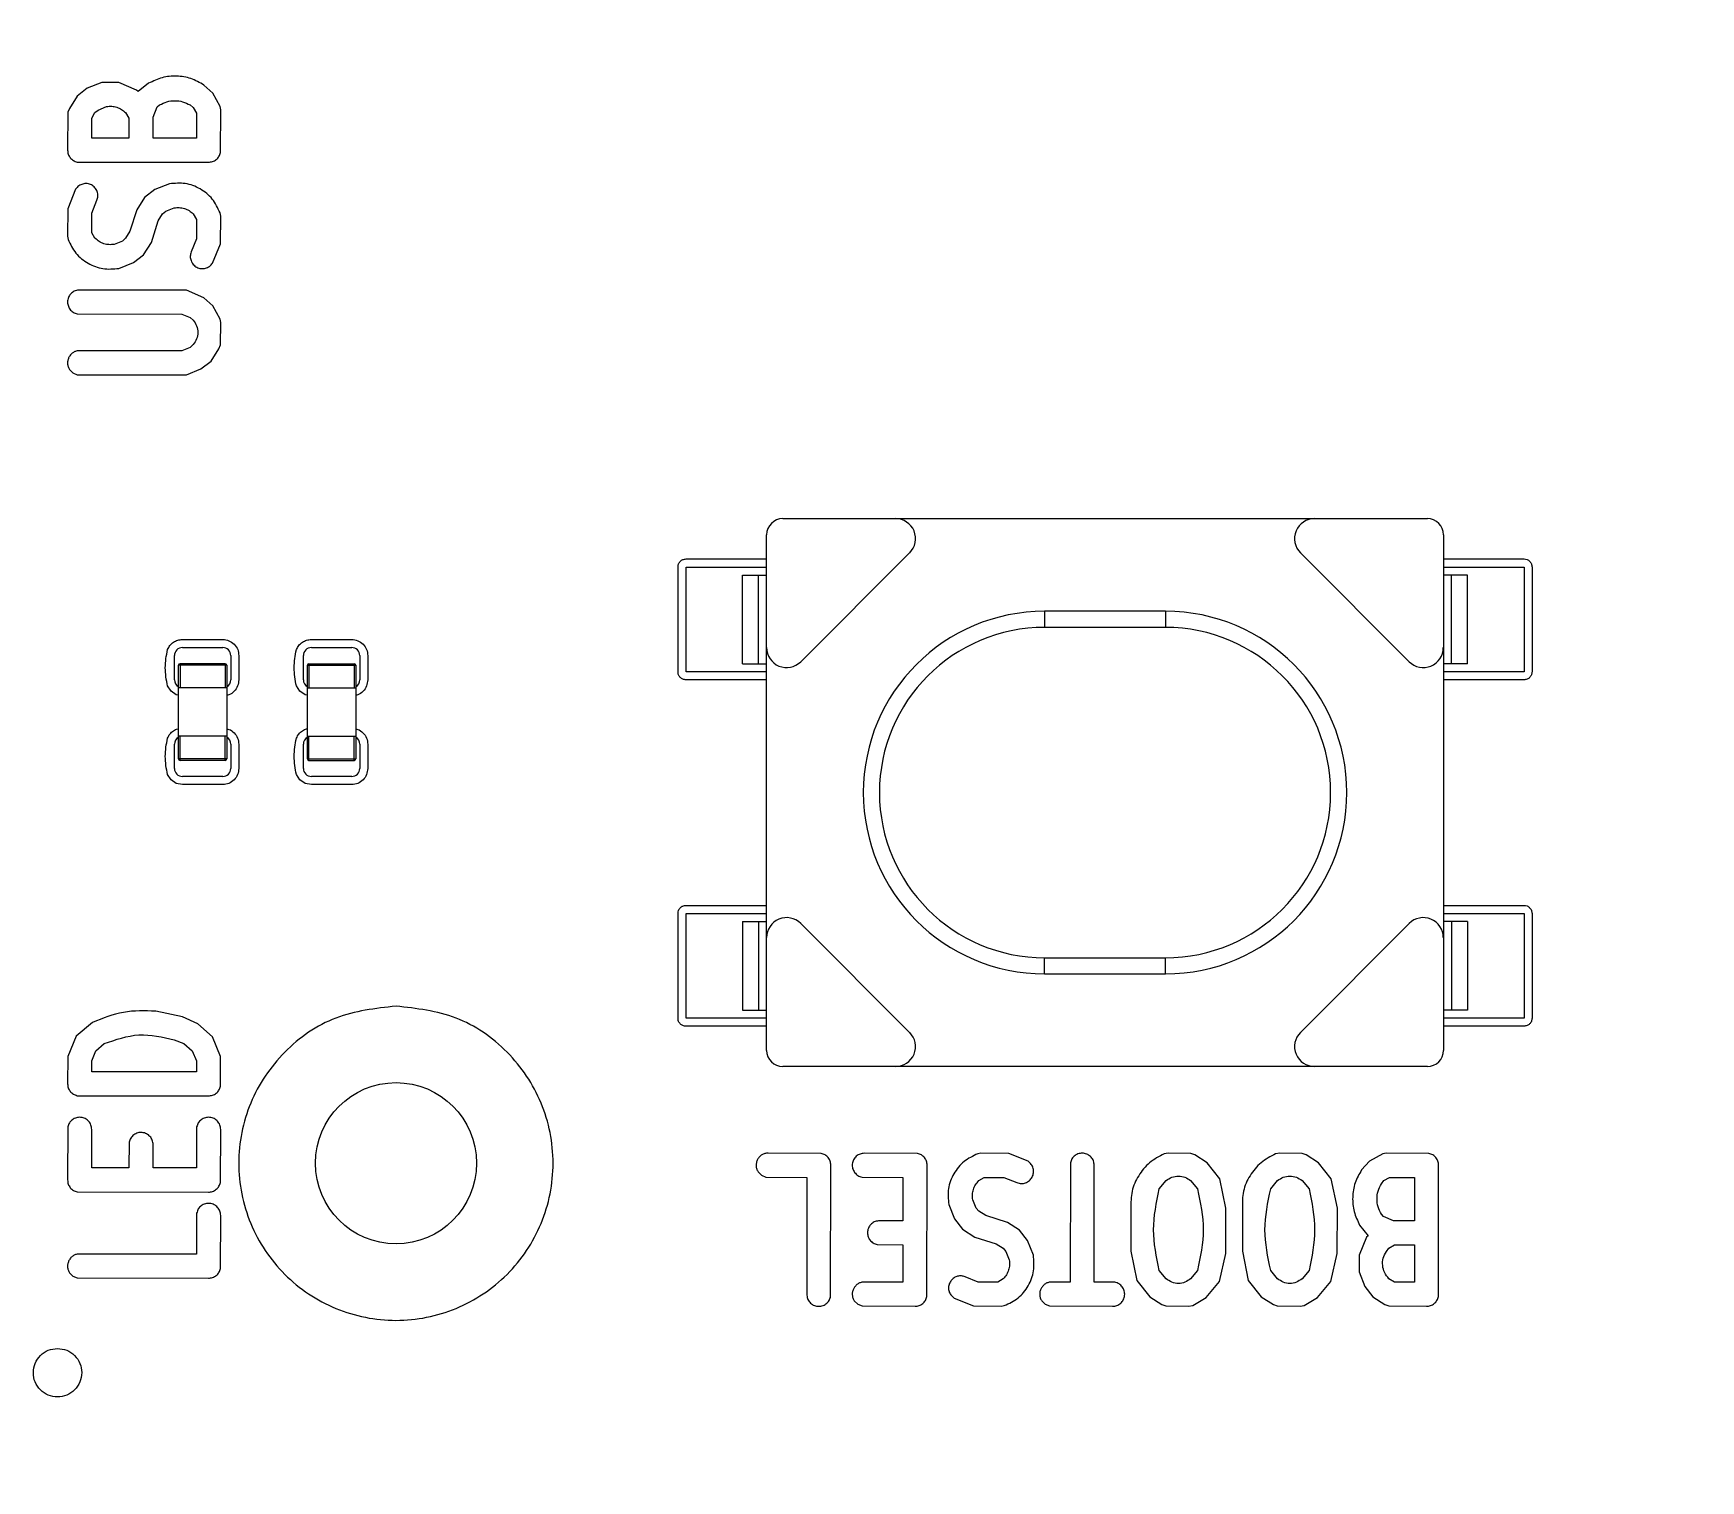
# Model space of a CAD drawing. Header units: millimetres. Extents: x -45 to 54, y -60 to 45.
# Drawn here: x -32.05 to -21.7, y 5.05 to 14.03 of the extents above; entities that cross this region are included whole.
import ezdxf

# ---------------------------------------------------------------- set-up
doc = ezdxf.new("R2010")
doc.units = ezdxf.units.MM

msp = doc.modelspace()

# ---------------------------------------------------------------- linework, layer by layer
at = {"color": 7, "linetype": 'Continuous', "lineweight": 25}
for p, q in [((-31.711, 13.689), (-31.774, 13.64)), ((-31.62, 13.724), (-31.711, 13.689)), ((-31.515, 13.724), (-31.62, 13.724)), ((-31.406, 13.677), (-31.515, 13.724)), ((-31.395, 13.669), (-31.406, 13.677)), ((-31.33, 13.72), (-31.395, 13.669)), ((-30.932, 13.658), (-30.987, 13.709)), ((-30.887, 13.576), (-30.932, 13.658)), ((-31.822, 13.564), (-31.832, 13.54)), ((-31.774, 13.64), (-31.822, 13.564)), ((-31.663, 13.538), (-31.643, 13.554)), ((-31.643, 13.554), (-31.591, 13.576)), ((-31.302, 13.51), (-31.277, 13.574)), ((-31.277, 13.574), (-31.262, 13.586)), ((-31.073, 13.586), (-31.054, 13.57)), ((-31.054, 13.57), (-31.033, 13.535)), ((-30.883, 13.556), (-30.887, 13.576)), ((-30.885, 13.29), (-30.883, 13.556)), ((-31.832, 13.54), (-31.833, 13.305)), ((-31.683, 13.504), (-31.663, 13.538)), ((-31.683, 13.38), (-31.683, 13.504)), ((-31.473, 13.538), (-31.452, 13.504)), ((-31.452, 13.504), (-31.452, 13.38)), ((-31.302, 13.38), (-31.302, 13.51)), ((-31.033, 13.535), (-31.033, 13.38)), ((-31.452, 13.38), (-31.683, 13.38)), ((-31.033, 13.38), (-31.302, 13.38)), ((-31.773, 13.231), (-30.958, 13.23)), ((-31.783, 13.063), (-31.832, 12.941)), ((-31.292, 13.06), (-31.355, 13.011)), ((-31.201, 13.096), (-31.292, 13.06)), ((-31.832, 12.941), (-31.833, 12.771)), ((-31.683, 12.913), (-31.651, 12.994)), ((-31.403, 12.935), (-31.446, 12.802)), ((-31.355, 13.011), (-31.403, 12.935)), ((-31.224, 12.926), (-31.172, 12.947)), ((-31.683, 12.792), (-31.683, 12.913)), ((-31.313, 12.732), (-31.27, 12.866)), ((-31.27, 12.866), (-31.244, 12.91)), ((-31.244, 12.91), (-31.224, 12.926)), ((-31.054, 12.91), (-31.033, 12.875)), ((-31.033, 12.875), (-31.033, 12.754)), ((-30.883, 12.896), (-30.887, 12.916)), ((-30.885, 12.724), (-30.883, 12.896)), ((-31.833, 12.771), (-31.83, 12.751)), ((-31.663, 12.758), (-31.683, 12.792)), ((-31.492, 12.741), (-31.544, 12.72)), ((-31.473, 12.758), (-31.492, 12.741)), ((-31.446, 12.802), (-31.473, 12.758)), ((-31.362, 12.656), (-31.313, 12.732)), ((-31.033, 12.754), (-31.066, 12.673)), ((-31.425, 12.607), (-31.362, 12.656)), ((-30.934, 12.604), (-30.885, 12.724)), ((-31.515, 12.571), (-31.425, 12.607)), ((-31.096, 12.436), (-31.758, 12.437)), ((-30.987, 12.389), (-31.096, 12.436)), ((-30.932, 12.338), (-30.987, 12.389)), ((-30.887, 12.256), (-30.932, 12.338)), ((-31.773, 12.289), (-31.125, 12.287)), ((-31.125, 12.287), (-31.073, 12.266)), ((-31.073, 12.266), (-31.054, 12.25)), ((-30.883, 12.236), (-30.887, 12.256)), ((-30.885, 12.096), (-30.883, 12.236)), ((-31.125, 12.06), (-31.758, 12.06)), ((-31.073, 12.081), (-31.125, 12.06)), ((-31.054, 12.098), (-31.073, 12.081)), ((-30.943, 11.996), (-30.894, 12.072)), ((-30.894, 12.072), (-30.885, 12.096)), ((-31.821, 11.943), (-31.8, 11.923)), ((-31.8, 11.923), (-31.773, 11.911)), ((-31.773, 11.911), (-31.096, 11.911)), ((-31.096, 11.911), (-31.006, 11.947)), ((-31.006, 11.947), (-30.943, 11.996)), ((-27.395, 11.018), (-23.395, 11.018)), ((-27.495, 7.718), (-27.495, 10.918)), ((-23.295, 10.918), (-23.295, 7.718)), ((-27.995, 10.768), (-27.495, 10.768)), ((-27.283, 10.13), (-26.608, 10.806)), ((-23.508, 10.13), (-24.183, 10.806)), ((-23.295, 10.768), (-22.795, 10.768)), ((-28.045, 10.068), (-28.045, 10.718)), ((-27.995, 10.068), (-27.995, 10.718)), ((-27.995, 10.718), (-27.495, 10.718)), ((-27.645, 10.118), (-27.645, 10.668)), ((-27.645, 10.668), (-27.495, 10.668)), ((-27.546, 10.118), (-27.546, 10.668)), ((-23.295, 10.718), (-22.795, 10.718)), ((-23.145, 10.668), (-23.295, 10.668)), ((-23.245, 10.118), (-23.245, 10.668)), ((-23.145, 10.118), (-23.145, 10.668)), ((-22.795, 10.718), (-22.795, 10.068)), ((-22.745, 10.718), (-22.745, 10.068)), ((-25.77, 10.443), (-25.77, 10.343)), ((-25.02, 10.443), (-25.77, 10.443)), ((-25.02, 10.443), (-25.02, 10.343)), ((-31.12, 10.268), (-30.87, 10.268)), ((-30.32, 10.268), (-30.07, 10.268)), ((-25.02, 10.343), (-25.77, 10.343)), ((-31.17, 10.018), (-31.17, 10.168)), ((-31.12, 10.218), (-30.87, 10.218)), ((-30.82, 10.168), (-30.82, 10.018)), ((-30.77, 10.168), (-30.77, 10.018)), ((-30.37, 10.018), (-30.37, 10.168)), ((-30.32, 10.218), (-30.07, 10.218)), ((-30.02, 10.168), (-30.02, 10.018)), ((-29.97, 10.168), (-29.97, 10.018)), ((-30.845, 10.108), (-31.145, 10.108)), ((-31.145, 9.528), (-31.145, 10.108)), ((-31.135, 10.118), (-31.135, 9.968)), ((-30.855, 10.118), (-31.135, 10.118)), ((-30.855, 10.118), (-30.855, 9.968)), ((-30.845, 10.108), (-30.845, 9.528)), ((-30.345, 10.108), (-30.045, 10.108)), ((-30.345, 9.528), (-30.345, 10.108)), ((-30.335, 10.118), (-30.335, 9.968)), ((-30.335, 10.118), (-30.055, 10.118)), ((-30.055, 10.118), (-30.055, 9.968)), ((-30.045, 10.108), (-30.045, 9.528)), ((-27.495, 10.068), (-27.995, 10.068)), ((-27.645, 10.118), (-27.495, 10.118)), ((-23.145, 10.118), (-23.295, 10.118)), ((-22.795, 10.068), (-23.295, 10.068)), ((-31.191, 9.947), (-31.213, 9.98)), ((-31.159, 9.925), (-31.191, 9.947)), ((-30.845, 9.968), (-31.145, 9.968)), ((-30.391, 9.947), (-30.413, 9.98)), ((-30.359, 9.925), (-30.391, 9.947)), ((-30.345, 9.968), (-30.045, 9.968)), ((-27.495, 10.018), (-27.995, 10.018)), ((-22.795, 10.018), (-23.295, 10.018)), ((-31.145, 9.923), (-31.159, 9.925)), ((-30.345, 9.923), (-30.359, 9.925)), ((-30.845, 9.668), (-31.145, 9.668)), ((-31.135, 9.518), (-31.135, 9.668)), ((-30.855, 9.518), (-30.855, 9.668)), ((-30.345, 9.668), (-30.045, 9.668)), ((-30.335, 9.518), (-30.335, 9.668)), ((-30.055, 9.518), (-30.055, 9.668)), ((-31.17, 9.468), (-31.17, 9.618)), ((-30.845, 9.528), (-31.145, 9.528)), ((-30.82, 9.618), (-30.82, 9.468)), ((-30.77, 9.618), (-30.77, 9.468)), ((-30.37, 9.468), (-30.37, 9.618)), ((-30.345, 9.528), (-30.045, 9.528)), ((-30.02, 9.618), (-30.02, 9.468)), ((-29.97, 9.618), (-29.97, 9.468)), ((-31.191, 9.397), (-31.213, 9.43)), ((-30.855, 9.518), (-31.135, 9.518)), ((-30.87, 9.418), (-31.12, 9.418)), ((-30.391, 9.397), (-30.413, 9.43)), ((-30.335, 9.518), (-30.055, 9.518)), ((-30.07, 9.418), (-30.32, 9.418)), ((-31.159, 9.375), (-31.191, 9.397)), ((-31.12, 9.368), (-31.159, 9.375)), ((-30.87, 9.368), (-31.12, 9.368)), ((-30.359, 9.375), (-30.391, 9.397)), ((-30.32, 9.368), (-30.359, 9.375)), ((-30.07, 9.368), (-30.32, 9.368)), ((-27.995, 8.618), (-27.495, 8.618)), ((-23.295, 8.618), (-22.795, 8.618)), ((-28.045, 7.918), (-28.045, 8.568)), ((-27.995, 7.918), (-27.995, 8.568)), ((-27.995, 8.568), (-27.495, 8.568)), ((-27.645, 8.518), (-27.645, 7.968)), ((-27.645, 8.518), (-27.495, 8.518)), ((-27.546, 8.518), (-27.546, 7.968)), ((-27.283, 8.506), (-26.608, 7.83)), ((-23.508, 8.506), (-24.183, 7.83)), ((-23.295, 8.568), (-22.795, 8.568)), ((-23.145, 8.518), (-23.295, 8.518)), ((-23.245, 8.518), (-23.245, 7.968)), ((-23.145, 8.518), (-23.145, 7.968)), ((-22.795, 8.568), (-22.795, 7.918)), ((-22.745, 8.568), (-22.745, 7.918)), ((-25.77, 8.193), (-25.77, 8.293)), ((-25.77, 8.293), (-25.02, 8.293)), ((-25.02, 8.193), (-25.02, 8.293)), ((-25.77, 8.193), (-25.02, 8.193)), ((-27.645, 7.968), (-27.495, 7.968)), ((-23.145, 7.968), (-23.295, 7.968)), ((-31.678, 7.892), (-31.78, 7.806)), ((-31.12, 7.926), (-31.286, 7.961)), ((-31.025, 7.883), (-31.12, 7.926)), ((-30.934, 7.803), (-31.025, 7.883)), ((-27.495, 7.918), (-27.995, 7.918)), ((-27.495, 7.868), (-27.995, 7.868)), ((-22.795, 7.918), (-23.295, 7.918)), ((-22.795, 7.868), (-23.295, 7.868)), ((-31.78, 7.806), (-31.832, 7.681)), ((-31.658, 7.716), (-31.605, 7.76)), ((-31.171, 7.784), (-31.112, 7.76)), ((-31.112, 7.76), (-31.059, 7.716)), ((-30.885, 7.681), (-30.934, 7.803)), ((-31.832, 7.681), (-31.833, 7.511)), ((-31.683, 7.653), (-31.658, 7.716)), ((-31.059, 7.716), (-31.033, 7.653)), ((-30.885, 7.496), (-30.885, 7.681)), ((-31.683, 7.586), (-31.683, 7.653)), ((-31.033, 7.586), (-31.683, 7.586)), ((-31.033, 7.653), (-31.033, 7.586)), ((-23.395, 7.618), (-27.395, 7.618)), ((-31.773, 7.437), (-30.958, 7.436)), ((-31.832, 7.243), (-31.833, 6.914)), ((-31.683, 6.989), (-31.683, 7.228)), ((-31.451, 7.148), (-31.452, 6.989)), ((-31.032, 7.243), (-31.033, 6.989)), ((-30.885, 6.899), (-30.883, 7.228)), ((-31.302, 6.989), (-31.302, 7.134)), ((-27.157, 7.079), (-27.485, 7.08)), ((-26.559, 7.079), (-26.888, 7.08)), ((-26.165, 7.08), (-26.185, 7.077)), ((-25.993, 7.079), (-26.165, 7.08)), ((-25.873, 7.03), (-25.993, 7.079)), ((-25.003, 7.08), (-25.028, 7.076)), ((-24.862, 7.079), (-25.003, 7.08)), ((-24.838, 7.069), (-24.862, 7.079)), ((-24.762, 7.021), (-24.838, 7.069)), ((-24.311, 7.08), (-24.337, 7.076)), ((-24.171, 7.079), (-24.311, 7.08)), ((-24.147, 7.069), (-24.171, 7.079)), ((-24.071, 7.021), (-24.147, 7.069)), ((-23.671, 7.077), (-23.753, 7.031)), ((-23.651, 7.08), (-23.671, 7.077)), ((-23.385, 7.079), (-23.651, 7.08)), ((-31.452, 6.989), (-31.683, 6.989)), ((-31.033, 6.989), (-31.302, 6.989)), ((-27.548, 6.964), (-27.527, 6.943)), ((-27.527, 6.943), (-27.5, 6.932)), ((-27.098, 6.191), (-27.096, 7.005)), ((-26.501, 6.191), (-26.499, 7.005)), ((-25.61, 7.02), (-25.612, 6.28)), ((-25.462, 6.28), (-25.462, 7.005)), ((-24.682, 6.92), (-24.762, 7.021)), ((-23.991, 6.92), (-24.071, 7.021)), ((-23.753, 7.031), (-23.803, 6.977)), ((-23.326, 6.191), (-23.325, 7.005)), ((-31.773, 6.84), (-30.958, 6.839)), ((-27.5, 6.932), (-27.246, 6.93)), ((-27.246, 6.93), (-27.246, 6.205)), ((-26.903, 6.932), (-26.649, 6.93)), ((-26.649, 6.93), (-26.649, 6.661)), ((-26.179, 6.91), (-26.145, 6.93)), ((-26.145, 6.93), (-26.023, 6.93)), ((-26.023, 6.93), (-25.942, 6.898)), ((-25.059, 6.858), (-25.016, 6.91)), ((-24.864, 6.91), (-24.821, 6.858)), ((-24.645, 6.739), (-24.682, 6.92)), ((-24.367, 6.858), (-24.324, 6.91)), ((-24.172, 6.91), (-24.129, 6.858)), ((-23.953, 6.739), (-23.991, 6.92)), ((-23.68, 6.89), (-23.664, 6.91)), ((-23.664, 6.91), (-23.63, 6.93)), ((-23.63, 6.93), (-23.475, 6.93)), ((-23.475, 6.93), (-23.475, 6.661)), ((-26.365, 6.762), (-26.329, 6.672)), ((-26.195, 6.739), (-26.216, 6.791)), ((-26.179, 6.72), (-26.195, 6.739)), ((-25.235, 6.739), (-25.235, 6.472)), ((-24.646, 6.457), (-24.645, 6.739)), ((-24.543, 6.739), (-24.543, 6.472)), ((-23.955, 6.457), (-23.953, 6.739)), ((-31.032, 6.708), (-31.033, 6.454)), ((-30.885, 6.365), (-30.883, 6.694)), ((-26.649, 6.661), (-26.794, 6.661)), ((-26.329, 6.672), (-26.28, 6.609)), ((-26.135, 6.693), (-26.179, 6.72)), ((-26.001, 6.65), (-26.135, 6.693)), ((-25.925, 6.602), (-26.001, 6.65)), ((-23.815, 6.634), (-23.763, 6.568)), ((-23.668, 6.687), (-23.68, 6.701)), ((-23.605, 6.661), (-23.668, 6.687)), ((-23.475, 6.661), (-23.605, 6.661)), ((-26.28, 6.609), (-26.204, 6.56)), ((-26.204, 6.56), (-26.071, 6.517)), ((-25.876, 6.539), (-25.925, 6.602)), ((-25.84, 6.448), (-25.876, 6.539)), ((-23.772, 6.558), (-23.819, 6.448)), ((-23.763, 6.568), (-23.772, 6.558)), ((-31.033, 6.454), (-31.758, 6.454)), ((-26.809, 6.513), (-26.649, 6.511)), ((-26.649, 6.511), (-26.649, 6.28)), ((-26.071, 6.517), (-26.027, 6.49)), ((-26.027, 6.49), (-26.011, 6.471)), ((-26.011, 6.471), (-25.989, 6.419)), ((-25.235, 6.472), (-25.197, 6.29)), ((-24.685, 6.284), (-24.646, 6.457)), ((-24.543, 6.472), (-24.506, 6.29)), ((-23.994, 6.284), (-23.955, 6.457)), ((-23.819, 6.448), (-23.819, 6.343)), ((-23.649, 6.471), (-23.633, 6.49)), ((-23.633, 6.49), (-23.599, 6.511)), ((-23.599, 6.511), (-23.475, 6.511)), ((-23.475, 6.511), (-23.475, 6.28)), ((-31.821, 6.338), (-31.8, 6.317)), ((-31.8, 6.317), (-31.773, 6.306)), ((-26.182, 6.28), (-26.263, 6.313)), ((-25.016, 6.301), (-25.059, 6.353)), ((-24.821, 6.353), (-24.864, 6.301)), ((-24.324, 6.301), (-24.367, 6.353)), ((-24.129, 6.353), (-24.172, 6.301)), ((-23.819, 6.343), (-23.783, 6.253)), ((-31.773, 6.306), (-30.958, 6.304)), ((-26.649, 6.28), (-26.888, 6.28)), ((-26.061, 6.28), (-26.182, 6.28)), ((-26.027, 6.301), (-26.061, 6.28)), ((-25.612, 6.28), (-25.725, 6.28)), ((-25.334, 6.279), (-25.462, 6.28)), ((-25.197, 6.29), (-25.117, 6.189)), ((-24.768, 6.184), (-24.685, 6.284)), ((-24.506, 6.29), (-24.426, 6.189)), ((-24.077, 6.184), (-23.994, 6.284)), ((-23.783, 6.253), (-23.734, 6.189)), ((-23.599, 6.28), (-23.633, 6.301)), ((-23.475, 6.28), (-23.599, 6.28)), ((-26.951, 6.164), (-26.93, 6.143)), ((-26.93, 6.143), (-26.903, 6.132)), ((-26.903, 6.132), (-26.574, 6.13)), ((-26.353, 6.201), (-26.332, 6.181)), ((-26.332, 6.181), (-26.212, 6.132)), ((-26.212, 6.132), (-26.04, 6.13)), ((-26.04, 6.13), (-26.02, 6.134)), ((-25.788, 6.164), (-25.767, 6.143)), ((-25.767, 6.143), (-25.74, 6.132)), ((-25.74, 6.132), (-25.348, 6.13)), ((-25.117, 6.189), (-25.042, 6.141)), ((-25.042, 6.141), (-25.017, 6.132)), ((-25.017, 6.132), (-24.877, 6.13)), ((-24.877, 6.13), (-24.851, 6.135)), ((-24.851, 6.135), (-24.768, 6.184)), ((-24.426, 6.189), (-24.35, 6.141)), ((-24.35, 6.141), (-24.326, 6.132)), ((-24.326, 6.132), (-24.185, 6.13)), ((-24.185, 6.13), (-24.16, 6.135)), ((-24.16, 6.135), (-24.077, 6.184)), ((-23.734, 6.189), (-23.659, 6.141)), ((-23.659, 6.141), (-23.634, 6.132)), ((-23.634, 6.132), (-23.4, 6.13))]:
    msp.add_line(p, q, dxfattribs=at)
msp.add_circle((-29.795, 7.018), 0.5, dxfattribs=at)
for centre, radius, start, end in [((0, 0), 45, 58.796, 306.9542), ((-27.395, 10.918), 0.1, 90, 180), ((-26.695, 10.894), 0.124, 315, 90), ((-24.095, 10.894), 0.124, 90, 225), ((-23.395, 10.918), 0.1, 0, 90), ((-25.77, 9.318), 1.125, 90, 270), ((-25.02, 9.318), 1.125, 270, 90), ((-25.77, 9.318), 1.025, 90, 270), ((-25.02, 9.318), 1.025, 270, 90), ((-31.12, 10.168), 0.05, 90.0013, 179.9987), ((-30.87, 10.168), 0.05, 0.0013, 89.9987), ((-30.32, 10.168), 0.05, 90.0013, 179.9987), ((-30.07, 10.168), 0.05, 0.0013, 89.9987), ((-27.371, 10.218), 0.124, 180, 315), ((-23.42, 10.218), 0.124, 225, 0), ((-31.135, 10.108), 0.01, 90, 180), ((-30.855, 10.108), 0.01, 360, 90), ((-30.335, 10.108), 0.01, 90, 180), ((-30.055, 10.108), 0.01, 0, 90), ((-31.12, 10.018), 0.05, 180.0013, 239.9992), ((-30.87, 10.018), 0.05, 300.0008, 359.9987), ((-30.32, 10.018), 0.05, 180.0013, 239.9992), ((-30.07, 10.018), 0.05, 300.0008, 359.9987), ((-31.12, 9.618), 0.05, 120.0008, 179.9987), ((-30.87, 9.618), 0.05, 0.0013, 59.9992), ((-30.32, 9.618), 0.05, 120.0008, 179.9987), ((-30.07, 9.618), 0.05, 0.0013, 59.9992), ((-31.135, 9.528), 0.01, 180, 270), ((-30.855, 9.528), 0.01, 270, 360), ((-30.335, 9.528), 0.01, 180, 270), ((-30.055, 9.528), 0.01, 270, 0), ((-31.12, 9.468), 0.05, 180.0013, 269.9987), ((-30.87, 9.468), 0.05, 270.0013, 359.9987), ((-30.32, 9.468), 0.05, 180.0013, 269.9987), ((-30.07, 9.468), 0.05, 270.0013, 359.9987), ((-27.371, 8.418), 0.124, 45, 180), ((-23.42, 8.418), 0.124, 360, 135), ((-26.695, 7.742), 0.124, 270, 45), ((-24.095, 7.742), 0.124, 135, 270), ((-27.395, 7.718), 0.1, 180, 270), ((-23.395, 7.718), 0.1, 270, 0)]:
    msp.add_arc(centre, radius, start, end, dxfattribs=at)
for points, knots in [([(-30.987, 13.709), (-31.013, 13.724), (-31.066, 13.754), (-31.156, 13.767), (-31.248, 13.76), (-31.302, 13.733), (-31.33, 13.72)], [0, 0, 0, 0, 0.24959, 0.499967, 0.749592, 1, 1, 1, 1]), ([(-31.591, 13.576), (-31.58, 13.577), (-31.559, 13.579), (-31.527, 13.572), (-31.497, 13.559), (-31.481, 13.545), (-31.473, 13.538)], [0, 0, 0, 0, 0.248865, 0.499936, 0.748883, 1, 1, 1, 1]), ([(-31.262, 13.586), (-31.247, 13.593), (-31.218, 13.608), (-31.168, 13.614), (-31.118, 13.608), (-31.088, 13.593), (-31.073, 13.586)], [0, 0, 0, 0, 0.249253, 0.499944, 0.749261, 1, 1, 1, 1]), ([(-31.833, 13.305), (-31.832, 13.296), (-31.831, 13.279), (-31.817, 13.257), (-31.798, 13.239), (-31.781, 13.234), (-31.773, 13.231)], [0, 0, 0, 0, 0.248497, 0.499821, 0.748523, 1, 1, 1, 1]), ([(-30.958, 13.23), (-30.95, 13.231), (-30.932, 13.232), (-30.91, 13.246), (-30.892, 13.265), (-30.887, 13.282), (-30.885, 13.29)], [0, 0, 0, 0, 0.248497, 0.499821, 0.748523, 1, 1, 1, 1]), ([(-31.651, 12.994), (-31.648, 13.003), (-31.643, 13.021), (-31.648, 13.048), (-31.662, 13.073), (-31.684, 13.09), (-31.711, 13.099), (-31.739, 13.096), (-31.765, 13.085), (-31.777, 13.071), (-31.783, 13.063)], [0, 0, 0, 0, 0.124288, 0.249904, 0.373587, 0.499902, 0.623585, 0.749901, 0.874298, 1, 1, 1, 1]), ([(-30.887, 12.916), (-30.901, 12.946), (-30.929, 13.006), (-31.008, 13.068), (-31.102, 13.105), (-31.168, 13.099), (-31.201, 13.096)], [0, 0, 0, 0, 0.249607, 0.49995, 0.749608, 1, 1, 1, 1]), ([(-31.172, 12.947), (-31.161, 12.948), (-31.14, 12.95), (-31.108, 12.944), (-31.078, 12.931), (-31.062, 12.917), (-31.054, 12.91)], [0, 0, 0, 0, 0.248866, 0.499936, 0.748883, 1, 1, 1, 1]), ([(-31.83, 12.751), (-31.816, 12.721), (-31.787, 12.661), (-31.708, 12.599), (-31.614, 12.562), (-31.548, 12.568), (-31.515, 12.571)], [0, 0, 0, 0, 0.249607, 0.49995, 0.749608, 1, 1, 1, 1]), ([(-31.544, 12.72), (-31.555, 12.719), (-31.577, 12.717), (-31.608, 12.723), (-31.638, 12.736), (-31.654, 12.751), (-31.663, 12.758)], [0, 0, 0, 0, 0.248865, 0.499936, 0.748883, 1, 1, 1, 1]), ([(-31.066, 12.673), (-31.068, 12.664), (-31.074, 12.646), (-31.068, 12.619), (-31.054, 12.594), (-31.032, 12.577), (-31.005, 12.568), (-30.977, 12.571), (-30.951, 12.582), (-30.939, 12.597), (-30.934, 12.604)], [0, 0, 0, 0, 0.124288, 0.249904, 0.373587, 0.499902, 0.623585, 0.749901, 0.874298, 1, 1, 1, 1]), ([(-31.758, 12.437), (-31.767, 12.436), (-31.786, 12.434), (-31.81, 12.419), (-31.827, 12.397), (-31.834, 12.37), (-31.832, 12.342), (-31.82, 12.317), (-31.8, 12.297), (-31.782, 12.291), (-31.773, 12.289)], [0, 0, 0, 0, 0.124288, 0.249904, 0.373587, 0.499902, 0.623585, 0.749901, 0.874298, 1, 1, 1, 1]), ([(-31.054, 12.25), (-31.046, 12.238), (-31.029, 12.216), (-31.023, 12.174), (-31.029, 12.132), (-31.046, 12.109), (-31.054, 12.098)], [0, 0, 0, 0, 0.249059, 0.499877, 0.749069, 1, 1, 1, 1]), ([(-31.758, 12.06), (-31.765, 12.06), (-31.779, 12.059), (-31.798, 12.051), (-31.813, 12.038), (-31.825, 12.021), (-31.832, 12.002), (-31.834, 11.981), (-31.831, 11.961), (-31.824, 11.949), (-31.821, 11.943)], [0, 0, 0, 0, 0.129628, 0.249707, 0.370277, 0.501266, 0.624187, 0.750598, 0.874437, 1, 1, 1, 1]), ([(-28.045, 10.718), (-28.045, 10.724), (-28.043, 10.738), (-28.033, 10.751), (-28.024, 10.76), (-28.012, 10.766), (-28.002, 10.767), (-27.995, 10.768)], [0, 0, 0, 0, 0.249526, 0.499052, 0.62441, 0.746441, 1, 1, 1, 1]), ([(-22.795, 10.768), (-22.789, 10.767), (-22.776, 10.766), (-22.762, 10.756), (-22.754, 10.746), (-22.747, 10.734), (-22.746, 10.725), (-22.745, 10.718)], [0, 0, 0, 0, 0.249526, 0.499052, 0.62441, 0.746441, 1, 1, 1, 1]), ([(-31.213, 10.206), (-31.208, 10.215), (-31.199, 10.232), (-31.177, 10.252), (-31.15, 10.266), (-31.13, 10.267), (-31.12, 10.268)], [0, 0, 0, 0, 0.248724, 0.499889, 0.748745, 1, 1, 1, 1]), ([(-30.87, 10.268), (-30.857, 10.267), (-30.831, 10.264), (-30.798, 10.24), (-30.774, 10.207), (-30.772, 10.181), (-30.77, 10.168)], [0, 0, 0, 0, 0.248982, 0.49984, 0.748993, 1, 1, 1, 1]), ([(-30.413, 10.206), (-30.408, 10.215), (-30.399, 10.232), (-30.377, 10.252), (-30.35, 10.266), (-30.33, 10.267), (-30.32, 10.268)], [0, 0, 0, 0, 0.248724, 0.499889, 0.748745, 1, 1, 1, 1]), ([(-30.07, 10.268), (-30.057, 10.267), (-30.031, 10.264), (-29.998, 10.24), (-29.974, 10.207), (-29.972, 10.181), (-29.97, 10.168)], [0, 0, 0, 0, 0.2489823, 0.49984, 0.7489931, 1, 1, 1, 1]), ([(-27.995, 10.018), (-28.002, 10.019), (-28.015, 10.02), (-28.029, 10.03), (-28.037, 10.04), (-28.044, 10.051), (-28.045, 10.061), (-28.045, 10.068)], [0, 0, 0, 0, 0.249526, 0.499052, 0.62441, 0.746441, 1, 1, 1, 1]), ([(-22.745, 10.068), (-22.746, 10.061), (-22.748, 10.048), (-22.758, 10.034), (-22.767, 10.026), (-22.779, 10.02), (-22.789, 10.019), (-22.795, 10.018)], [0, 0, 0, 0, 0.249526, 0.499052, 0.62441, 0.746441, 1, 1, 1, 1]), ([(-30.77, 10.018), (-30.772, 10.005), (-30.775, 9.978), (-30.798, 9.946), (-30.823, 9.926), (-30.841, 9.923), (-30.845, 9.923)], [0, 0, 0, 0, 0.297394, 0.597027, 0.894625, 1, 1, 1, 1]), ([(-29.97, 10.018), (-29.972, 10.005), (-29.975, 9.978), (-29.998, 9.946), (-30.023, 9.926), (-30.041, 9.923), (-30.045, 9.923)], [0, 0, 0, 0, 0.297394, 0.597027, 0.894625, 1, 1, 1, 1]), ([(-31.213, 9.656), (-31.208, 9.665), (-31.199, 9.683), (-31.177, 9.702), (-31.158, 9.713), (-31.147, 9.714), (-31.145, 9.714)], [0, 0, 0, 0, 0.316877, 0.636862, 0.953906, 1, 1, 1, 1]), ([(-30.845, 9.713), (-30.841, 9.712), (-30.823, 9.71), (-30.799, 9.69), (-30.774, 9.658), (-30.772, 9.631), (-30.77, 9.618)], [0, 0, 0, 0, 0.102905, 0.402556, 0.700171, 1, 1, 1, 1]), ([(-30.413, 9.656), (-30.408, 9.665), (-30.399, 9.683), (-30.377, 9.702), (-30.358, 9.713), (-30.347, 9.714), (-30.345, 9.714)], [0, 0, 0, 0, 0.316877, 0.636862, 0.953906, 1, 1, 1, 1]), ([(-30.045, 9.713), (-30.041, 9.712), (-30.023, 9.71), (-29.999, 9.69), (-29.974, 9.658), (-29.972, 9.631), (-29.97, 9.618)], [0, 0, 0, 0, 0.102905, 0.402556, 0.700171, 1, 1, 1, 1]), ([(-30.77, 9.468), (-30.772, 9.455), (-30.775, 9.428), (-30.798, 9.396), (-30.831, 9.372), (-30.857, 9.369), (-30.87, 9.368)], [0, 0, 0, 0, 0.248982, 0.49984, 0.748993, 1, 1, 1, 1]), ([(-29.97, 9.468), (-29.972, 9.455), (-29.975, 9.428), (-29.998, 9.396), (-30.031, 9.372), (-30.057, 9.369), (-30.07, 9.368)], [0, 0, 0, 0, 0.248982, 0.49984, 0.748993, 1, 1, 1, 1]), ([(-28.045, 8.568), (-28.045, 8.574), (-28.043, 8.588), (-28.033, 8.601), (-28.024, 8.61), (-28.012, 8.616), (-28.002, 8.617), (-27.995, 8.618)], [0, 0, 0, 0, 0.2495261, 0.4990522, 0.6244104, 0.7464411, 1, 1, 1, 1]), ([(-22.795, 8.618), (-22.789, 8.617), (-22.776, 8.616), (-22.762, 8.606), (-22.754, 8.596), (-22.747, 8.584), (-22.746, 8.575), (-22.745, 8.568)], [0, 0, 0, 0, 0.249526, 0.499052, 0.62441, 0.746441, 1, 1, 1, 1]), ([(-27.995, 7.868), (-28.002, 7.869), (-28.015, 7.87), (-28.029, 7.88), (-28.037, 7.89), (-28.044, 7.901), (-28.045, 7.911), (-28.045, 7.918)], [0, 0, 0, 0, 0.249526, 0.499052, 0.62441, 0.746441, 1, 1, 1, 1]), ([(-22.745, 7.918), (-22.746, 7.911), (-22.748, 7.898), (-22.758, 7.884), (-22.767, 7.876), (-22.779, 7.87), (-22.789, 7.869), (-22.795, 7.868)], [0, 0, 0, 0, 0.249526, 0.499052, 0.62441, 0.746441, 1, 1, 1, 1]), ([(-31.833, 7.511), (-31.832, 7.502), (-31.831, 7.485), (-31.817, 7.462), (-31.798, 7.445), (-31.781, 7.44), (-31.773, 7.437)], [0, 0, 0, 0, 0.248497, 0.499821, 0.748523, 1, 1, 1, 1]), ([(-30.958, 7.436), (-30.95, 7.437), (-30.932, 7.438), (-30.91, 7.452), (-30.892, 7.471), (-30.887, 7.488), (-30.885, 7.496)], [0, 0, 0, 0, 0.248497, 0.499821, 0.748523, 1, 1, 1, 1]), ([(-31.683, 7.228), (-31.684, 7.237), (-31.686, 7.256), (-31.701, 7.279), (-31.723, 7.297), (-31.75, 7.304), (-31.779, 7.302), (-31.804, 7.289), (-31.824, 7.269), (-31.829, 7.251), (-31.832, 7.243)], [0, 0, 0, 0, 0.124288, 0.249904, 0.373587, 0.499902, 0.623585, 0.749901, 0.874298, 1, 1, 1, 1]), ([(-30.883, 7.228), (-30.884, 7.237), (-30.886, 7.256), (-30.901, 7.279), (-30.923, 7.297), (-30.95, 7.304), (-30.979, 7.302), (-31.004, 7.289), (-31.024, 7.269), (-31.029, 7.251), (-31.032, 7.243)], [0, 0, 0, 0, 0.1242882, 0.2499036, 0.3735868, 0.4999021, 0.6235853, 0.7499006, 0.8742978, 1, 1, 1, 1]), ([(-31.302, 7.134), (-31.303, 7.143), (-31.305, 7.161), (-31.321, 7.185), (-31.342, 7.202), (-31.37, 7.21), (-31.398, 7.208), (-31.423, 7.195), (-31.443, 7.175), (-31.448, 7.157), (-31.451, 7.148)], [0, 0, 0, 0, 0.1242882, 0.2499036, 0.3735868, 0.4999021, 0.6235853, 0.7499006, 0.8742978, 1, 1, 1, 1]), ([(-27.485, 7.08), (-27.493, 7.08), (-27.506, 7.079), (-27.525, 7.071), (-27.54, 7.058), (-27.552, 7.041), (-27.56, 7.022), (-27.561, 7.002), (-27.558, 6.981), (-27.551, 6.969), (-27.548, 6.964)], [0, 0, 0, 0, 0.1296277, 0.2497065, 0.3702768, 0.5012657, 0.624187, 0.750598, 0.8744373, 1, 1, 1, 1]), ([(-27.096, 7.005), (-27.097, 7.014), (-27.099, 7.031), (-27.112, 7.053), (-27.132, 7.071), (-27.148, 7.076), (-27.157, 7.079)], [0, 0, 0, 0, 0.248497, 0.499821, 0.748523, 1, 1, 1, 1]), ([(-26.888, 7.08), (-26.898, 7.079), (-26.916, 7.077), (-26.94, 7.062), (-26.957, 7.04), (-26.965, 7.013), (-26.963, 6.985), (-26.95, 6.96), (-26.93, 6.94), (-26.912, 6.934), (-26.903, 6.932)], [0, 0, 0, 0, 0.124288, 0.249904, 0.373587, 0.499902, 0.623585, 0.749901, 0.874298, 1, 1, 1, 1]), ([(-26.499, 7.005), (-26.5, 7.014), (-26.501, 7.031), (-26.515, 7.053), (-26.534, 7.071), (-26.551, 7.076), (-26.559, 7.079)], [0, 0, 0, 0, 0.248497, 0.499821, 0.748523, 1, 1, 1, 1]), ([(-26.185, 7.077), (-26.215, 7.062), (-26.275, 7.034), (-26.337, 6.955), (-26.374, 6.861), (-26.368, 6.795), (-26.365, 6.762)], [0, 0, 0, 0, 0.249607, 0.49995, 0.749608, 1, 1, 1, 1]), ([(-25.462, 7.005), (-25.463, 7.014), (-25.465, 7.033), (-25.48, 7.056), (-25.502, 7.074), (-25.529, 7.081), (-25.557, 7.079), (-25.582, 7.067), (-25.602, 7.047), (-25.608, 7.029), (-25.61, 7.02)], [0, 0, 0, 0, 0.124288, 0.249904, 0.373587, 0.499902, 0.623585, 0.749901, 0.874298, 1, 1, 1, 1]), ([(-25.028, 7.076), (-25.06, 7.059), (-25.123, 7.027), (-25.19, 6.943), (-25.234, 6.845), (-25.235, 6.774), (-25.235, 6.739)], [0, 0, 0, 0, 0.2496423, 0.4999643, 0.7496438, 1, 1, 1, 1]), ([(-24.337, 7.076), (-24.368, 7.059), (-24.431, 7.027), (-24.499, 6.943), (-24.543, 6.845), (-24.543, 6.774), (-24.543, 6.739)], [0, 0, 0, 0, 0.249642, 0.499964, 0.749644, 1, 1, 1, 1]), ([(-23.325, 7.005), (-23.326, 7.014), (-23.327, 7.031), (-23.341, 7.053), (-23.36, 7.071), (-23.377, 7.076), (-23.385, 7.079)], [0, 0, 0, 0, 0.248497, 0.499821, 0.748523, 1, 1, 1, 1]), ([(-25.942, 6.898), (-25.933, 6.895), (-25.915, 6.89), (-25.888, 6.895), (-25.863, 6.909), (-25.846, 6.931), (-25.837, 6.958), (-25.84, 6.986), (-25.851, 7.012), (-25.866, 7.024), (-25.873, 7.03)], [0, 0, 0, 0, 0.124288, 0.249904, 0.373587, 0.499902, 0.623585, 0.749901, 0.874298, 1, 1, 1, 1]), ([(-25.016, 6.91), (-25.004, 6.918), (-24.982, 6.934), (-24.94, 6.94), (-24.898, 6.934), (-24.875, 6.918), (-24.864, 6.91)], [0, 0, 0, 0, 0.249059, 0.499877, 0.749069, 1, 1, 1, 1]), ([(-24.324, 6.91), (-24.313, 6.918), (-24.29, 6.934), (-24.248, 6.94), (-24.206, 6.934), (-24.184, 6.918), (-24.172, 6.91)], [0, 0, 0, 0, 0.249059, 0.499877, 0.749069, 1, 1, 1, 1]), ([(-23.803, 6.977), (-23.818, 6.95), (-23.848, 6.898), (-23.862, 6.807), (-23.854, 6.716), (-23.828, 6.661), (-23.815, 6.634)], [0, 0, 0, 0, 0.24959, 0.499968, 0.749592, 1, 1, 1, 1]), ([(-31.833, 6.914), (-31.832, 6.905), (-31.831, 6.888), (-31.817, 6.865), (-31.798, 6.847), (-31.781, 6.842), (-31.773, 6.84)], [0, 0, 0, 0, 0.248497, 0.499821, 0.748523, 1, 1, 1, 1]), ([(-30.958, 6.839), (-30.95, 6.839), (-30.932, 6.841), (-30.91, 6.855), (-30.892, 6.874), (-30.887, 6.891), (-30.885, 6.899)], [0, 0, 0, 0, 0.248497, 0.499821, 0.748523, 1, 1, 1, 1]), ([(-26.216, 6.791), (-26.217, 6.802), (-26.219, 6.824), (-26.213, 6.855), (-26.2, 6.885), (-26.186, 6.901), (-26.179, 6.91)], [0, 0, 0, 0, 0.248865, 0.499936, 0.748883, 1, 1, 1, 1]), ([(-23.68, 6.701), (-23.688, 6.716), (-23.703, 6.746), (-23.709, 6.796), (-23.703, 6.846), (-23.688, 6.875), (-23.68, 6.89)], [0, 0, 0, 0, 0.249253, 0.499944, 0.749261, 1, 1, 1, 1]), ([(-30.883, 6.694), (-30.884, 6.703), (-30.886, 6.721), (-30.901, 6.745), (-30.923, 6.762), (-30.95, 6.77), (-30.979, 6.768), (-31.004, 6.755), (-31.024, 6.735), (-31.029, 6.717), (-31.032, 6.708)], [0, 0, 0, 0, 0.124288, 0.249904, 0.373587, 0.499902, 0.623585, 0.749901, 0.874298, 1, 1, 1, 1]), ([(-26.794, 6.661), (-26.803, 6.66), (-26.822, 6.658), (-26.845, 6.643), (-26.863, 6.621), (-26.87, 6.594), (-26.868, 6.566), (-26.856, 6.541), (-26.835, 6.521), (-26.818, 6.515), (-26.809, 6.513)], [0, 0, 0, 0, 0.124288, 0.249904, 0.373587, 0.499902, 0.623585, 0.749901, 0.874298, 1, 1, 1, 1]), ([(-31.758, 6.454), (-31.765, 6.454), (-31.779, 6.453), (-31.798, 6.445), (-31.813, 6.432), (-31.825, 6.415), (-31.832, 6.396), (-31.834, 6.376), (-31.831, 6.355), (-31.824, 6.344), (-31.821, 6.338)], [0, 0, 0, 0, 0.129628, 0.249707, 0.370277, 0.501266, 0.624187, 0.750598, 0.874437, 1, 1, 1, 1]), ([(-25.989, 6.419), (-25.988, 6.408), (-25.986, 6.387), (-25.993, 6.355), (-26.005, 6.325), (-26.02, 6.309), (-26.027, 6.301)], [0, 0, 0, 0, 0.2488655, 0.4999358, 0.748883, 1, 1, 1, 1]), ([(-26.02, 6.134), (-25.99, 6.148), (-25.93, 6.176), (-25.868, 6.255), (-25.831, 6.349), (-25.837, 6.415), (-25.84, 6.448)], [0, 0, 0, 0, 0.249607, 0.49995, 0.749608, 1, 1, 1, 1]), ([(-23.633, 6.301), (-23.643, 6.313), (-23.663, 6.337), (-23.674, 6.383), (-23.672, 6.43), (-23.657, 6.457), (-23.649, 6.471)], [0, 0, 0, 0, 0.249165, 0.499897, 0.749173, 1, 1, 1, 1]), ([(-30.958, 6.304), (-30.95, 6.305), (-30.932, 6.307), (-30.91, 6.32), (-30.892, 6.34), (-30.887, 6.356), (-30.885, 6.365)], [0, 0, 0, 0, 0.248497, 0.499821, 0.748523, 1, 1, 1, 1]), ([(-26.263, 6.313), (-26.271, 6.315), (-26.286, 6.32), (-26.31, 6.317), (-26.333, 6.308), (-26.35, 6.291), (-26.363, 6.27), (-26.367, 6.247), (-26.365, 6.222), (-26.357, 6.208), (-26.353, 6.201)], [0, 0, 0, 0, 0.124203, 0.24992, 0.373421, 0.499918, 0.62342, 0.749917, 0.874217, 1, 1, 1, 1]), ([(-26.888, 6.28), (-26.895, 6.28), (-26.909, 6.279), (-26.928, 6.271), (-26.943, 6.258), (-26.955, 6.241), (-26.963, 6.222), (-26.964, 6.202), (-26.961, 6.181), (-26.954, 6.169), (-26.951, 6.164)], [0, 0, 0, 0, 0.129628, 0.249707, 0.370277, 0.501266, 0.624187, 0.750598, 0.874437, 1, 1, 1, 1]), ([(-25.725, 6.28), (-25.733, 6.28), (-25.746, 6.279), (-25.765, 6.271), (-25.78, 6.258), (-25.792, 6.241), (-25.8, 6.222), (-25.801, 6.202), (-25.798, 6.181), (-25.791, 6.169), (-25.788, 6.164)], [0, 0, 0, 0, 0.1296277, 0.2497065, 0.3702768, 0.5012657, 0.624187, 0.750598, 0.8744373, 1, 1, 1, 1]), ([(-25.348, 6.13), (-25.339, 6.131), (-25.321, 6.133), (-25.297, 6.148), (-25.28, 6.17), (-25.272, 6.197), (-25.274, 6.226), (-25.287, 6.251), (-25.307, 6.271), (-25.325, 6.276), (-25.334, 6.279)], [0, 0, 0, 0, 0.124288, 0.249904, 0.373587, 0.499902, 0.623585, 0.749901, 0.874298, 1, 1, 1, 1]), ([(-24.864, 6.301), (-24.875, 6.293), (-24.898, 6.276), (-24.94, 6.27), (-24.982, 6.276), (-25.004, 6.293), (-25.016, 6.301)], [0, 0, 0, 0, 0.249059, 0.499877, 0.749069, 1, 1, 1, 1]), ([(-24.172, 6.301), (-24.184, 6.293), (-24.206, 6.276), (-24.248, 6.27), (-24.29, 6.276), (-24.313, 6.293), (-24.324, 6.301)], [0, 0, 0, 0, 0.249059, 0.499877, 0.749069, 1, 1, 1, 1]), ([(-27.246, 6.205), (-27.245, 6.196), (-27.243, 6.178), (-27.228, 6.154), (-27.206, 6.136), (-27.179, 6.129), (-27.151, 6.131), (-27.126, 6.144), (-27.106, 6.164), (-27.1, 6.182), (-27.098, 6.191)], [0, 0, 0, 0, 0.124288, 0.249904, 0.373587, 0.499902, 0.623585, 0.749901, 0.874298, 1, 1, 1, 1]), ([(-26.574, 6.13), (-26.565, 6.131), (-26.548, 6.133), (-26.526, 6.146), (-26.508, 6.166), (-26.503, 6.182), (-26.501, 6.191)], [0, 0, 0, 0, 0.248497, 0.499821, 0.748523, 1, 1, 1, 1]), ([(-23.4, 6.13), (-23.391, 6.131), (-23.374, 6.133), (-23.352, 6.146), (-23.334, 6.166), (-23.329, 6.182), (-23.326, 6.191)], [0, 0, 0, 0, 0.248497, 0.499821, 0.748523, 1, 1, 1, 1]), ([(-31.895, 5.868), (-31.915, 5.866), (-31.955, 5.862), (-32.004, 5.826), (-32.038, 5.777), (-32.049, 5.718), (-32.039, 5.659), (-32.004, 5.609), (-31.955, 5.575), (-31.896, 5.564), (-31.836, 5.575), (-31.787, 5.609), (-31.753, 5.659), (-31.742, 5.718), (-31.752, 5.777), (-31.787, 5.826), (-31.836, 5.862), (-31.876, 5.866), (-31.895, 5.868)], [0, 0, 0, 0, 0.062331, 0.124974, 0.187163, 0.249974, 0.312163, 0.374973, 0.437163, 0.499973, 0.562163, 0.624973, 0.687162, 0.749973, 0.812162, 0.874973, 0.937332, 1, 1, 1, 1])]:
    msp.add_open_spline(points, degree=3, knots=knots, dxfattribs=at)
for points in [[(-31.213, 9.98), (-31.22, 10.017), (-31.233, 10.093), (-31.22, 10.168), (-31.213, 10.206)], [(-30.413, 9.98), (-30.42, 10.017), (-30.433, 10.093), (-30.42, 10.168), (-30.413, 10.206)], [(-31.213, 9.43), (-31.22, 9.467), (-31.233, 9.543), (-31.22, 9.618), (-31.213, 9.656)], [(-30.413, 9.43), (-30.42, 9.467), (-30.433, 9.543), (-30.42, 9.618), (-30.413, 9.656)], [(-29.795, 7.993), (-29.668, 7.978), (-29.413, 7.949), (-29.088, 7.723), (-28.871, 7.401), (-28.795, 7.018), (-28.871, 6.635), (-29.088, 6.31), (-29.413, 6.094), (-29.795, 6.017), (-30.178, 6.094), (-30.503, 6.31), (-30.72, 6.635), (-30.796, 7.018), (-30.72, 7.401), (-30.503, 7.723), (-30.178, 7.949), (-29.923, 7.978), (-29.795, 7.993)], [(-31.286, 7.961), (-31.354, 7.964), (-31.489, 7.968), (-31.615, 7.917), (-31.678, 7.892)], [(-31.605, 7.76), (-31.534, 7.785), (-31.391, 7.835), (-31.244, 7.801), (-31.171, 7.784)], [(-25.059, 6.353), (-25.076, 6.437), (-25.112, 6.605), (-25.076, 6.773), (-25.059, 6.858)], [(-24.821, 6.858), (-24.803, 6.773), (-24.768, 6.605), (-24.803, 6.437), (-24.821, 6.353)], [(-24.367, 6.353), (-24.385, 6.437), (-24.42, 6.605), (-24.385, 6.773), (-24.367, 6.858)], [(-24.129, 6.858), (-24.112, 6.773), (-24.077, 6.605), (-24.112, 6.437), (-24.129, 6.353)]]:
    msp.add_open_spline(points, degree=3, dxfattribs=at)

doc.saveas('drawing.dxf')
